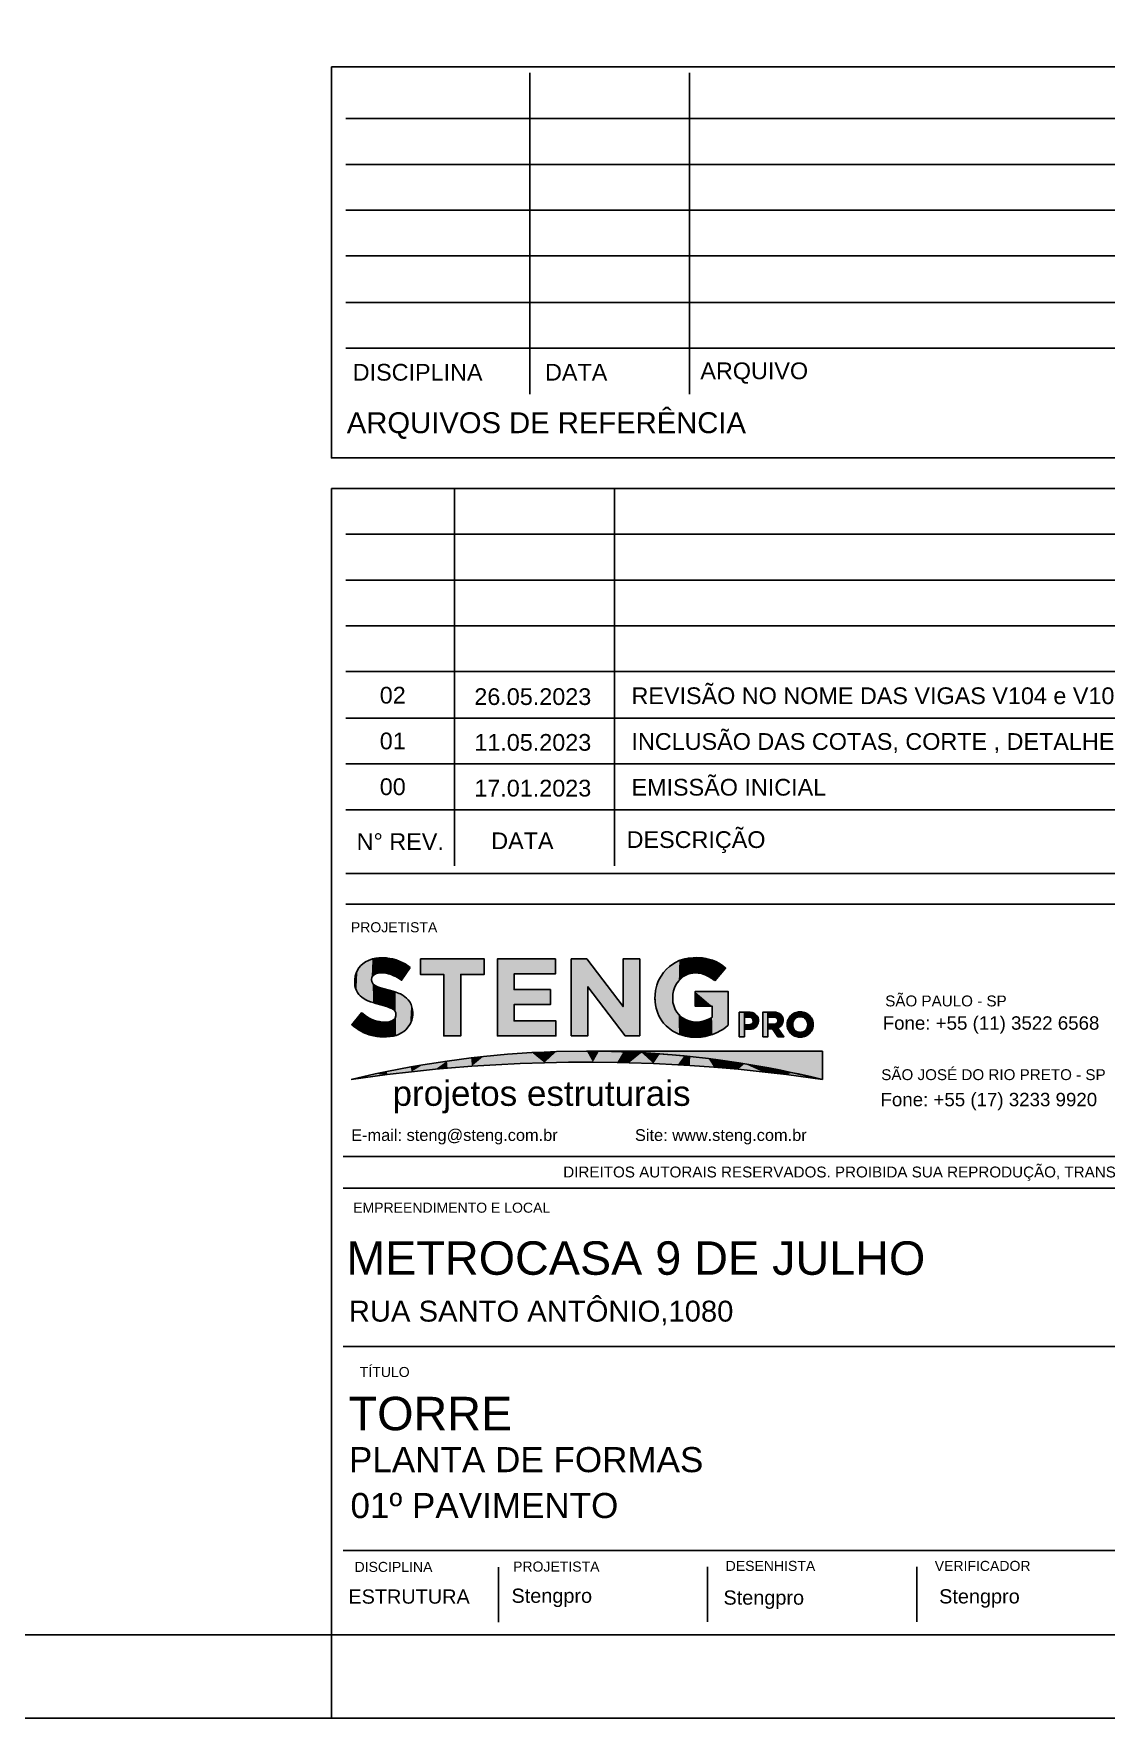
# Model space of a CAD drawing. Extents: x 0 to 119, y 0 to 84.
# Drawn here: x 96.84 to 109.67, y 0 to 20.15 of the extents above; entities that cross this region are included whole.
import ezdxf

# ---------------------------------------------------------------- set-up
doc = ezdxf.new("R2010")
doc.units = 0
for name, color, linetype in [('1', 1, 'CONTINUOUS'), ('14', 170, 'CONTINUOUS'), ('15', 8, 'CONTINUOUS'), ('16', 10, 'CONTINUOUS'), ('2', 2, 'CONTINUOUS'), ('4', 4, 'CONTINUOUS'), ('5', 5, 'CONTINUOUS'), ('7', 7, 'CONTINUOUS')]:
    doc.layers.add(name, color=color, linetype=linetype)
doc.styles.add('TQS_ARIAL', font='arial.ttf')

msp = doc.modelspace()

# ---------------------------------------------------------------- linework, layer by layer
at = {"layer": '1', "linetype": 'CONTINUOUS'}
for p, q in [((102.772087, 15.836252), (102.772087, 19.677244)), ((104.684651, 15.836252), (104.684651, 19.677244)), ((117.900085, 19.130012), (100.572087, 19.130012)), ((100.572087, 18.582781), (117.900085, 18.582781)), ((117.900085, 18.035549), (100.572087, 18.035549)), ((100.572087, 17.488317), (117.900085, 17.488317)), ((117.900085, 16.930715), (100.572087, 16.930715)), ((100.572087, 16.383484), (117.900085, 16.383484)), ((100.572087, 15.073322), (117.900085, 15.073322)), ((117.900085, 14.706701), (100.400085, 14.706701)), ((100.400085, 14.706701), (100.400085, 1.000046)), ((101.872087, 10.195542), (101.872087, 14.706701)), ((103.784651, 14.706701), (103.784651, 10.195542)), ((117.900085, 14.159469), (100.572087, 14.159469)), ((100.572087, 13.612238), (117.900085, 13.612238)), ((117.900085, 13.065006), (100.572087, 13.065006)), ((100.572087, 12.517774), (117.900085, 12.517774)), ((117.900085, 11.960172), (100.572087, 11.960172)), ((100.572087, 11.412941), (117.900085, 11.412941)), ((117.900085, 10.865709), (100.572087, 10.865709)), ((100.572087, 10.102779), (117.900085, 10.102779)), ((117.900085, 9.736158), (100.572087, 9.736158)), ((100.540085, 6.718353), (117.761461, 6.718353)), ((117.760085, 6.341512), (100.540085, 6.341512)), ((100.540085, 4.446485), (113.704576, 4.446485)), ((117.760085, 2.007061), (100.540085, 2.007061)), ((104.900085, 1.1529), (104.900085, 1.813145)), ((107.400085, 1.1529), (107.400085, 1.813145)), ((102.400085, 1.148632), (102.400085, 1.808877)), ((102.400085, 1.148632), (102.400085, 1.808877))]:
    msp.add_line(p, q, dxfattribs=at)
for points in [[(118.900085, 59.400046), (118.900085, 29.700046), (117.900085, 29.700046), (118.900085, 29.700046), (118.900085, 0.000046), (100.400085, 0.000046), (100.400085, 1.000046), (100.400085, 0.000046), (81.900085, 0.000046), (81.900085, 1.000046), (81.900085, 0.000046), (63.400085, 0.000046), (63.400085, 1.000046), (63.400085, 0.000046), (44.900085, 0.000046)], [(100.400085, 19.75054), (117.900085, 19.75054), (117.900085, 15.073322), (100.400085, 15.073322), (100.400085, 19.75054)]]:
    msp.add_lwpolyline(points, dxfattribs=at)
at = {"layer": '14', "linetype": 'CONTINUOUS'}
for points in [[(101.343693, 8.977614), (101.280907, 9.021697), (101.24723, 9.040116), (101.212277, 9.055978), (101.17624, 9.069197), (101.133095, 9.081181), (101.096513, 9.088227), (101.060149, 9.092723), (101.014383, 9.094982), (100.968585, 9.093494), (100.930124, 9.089322), (100.890973, 9.081425), (100.842324, 9.064015), (100.807944, 9.045783), (100.776117, 9.0235), (100.752011, 9.002229), (100.728668, 8.973478), (100.712003, 8.946452), (100.696792, 8.912686), (100.685854, 8.874411), (100.680738, 8.835202), (100.679685, 8.800254), (100.682395, 8.761092), (100.689056, 8.732194), (100.700651, 8.702191), (100.714015, 8.678068), (100.729133, 8.657272), (100.744979, 8.640519), (100.764337, 8.623762), (100.791487, 8.604253), (100.813079, 8.591496), (100.837967, 8.57939), (100.866785, 8.568423), (100.898974, 8.558882), (100.931355, 8.549462), (100.992702, 8.531617), (101.0649, 8.511162), (101.098399, 8.498326), (101.122105, 8.487459), (101.147296, 8.472934), (101.160002, 8.458825), (101.169781, 8.435891), (101.170755, 8.399486), (101.16131, 8.37289), (101.146884, 8.355692), (101.132525, 8.346001), (101.103015, 8.334562), (101.069805, 8.326937), (101.044288, 8.324466), (101.012747, 8.325325), (100.974509, 8.331127), (100.946945, 8.337065), (100.916111, 8.346145), (100.884829, 8.358202), (100.850839, 8.374864), (100.830057, 8.38712), (100.808078, 8.401997), (100.774947, 8.427077), (100.761731, 8.437081), (100.6439, 8.29497), (100.66513, 8.276797), (100.691739, 8.256392), (100.714795, 8.240605), (100.733026, 8.229252), (100.757291, 8.215552), (100.782038, 8.203126), (100.813893, 8.189247), (100.853127, 8.175355), (100.884958, 8.166367), (100.944016, 8.154525), (100.981543, 8.15012), (101.016473, 8.148156), (101.059868, 8.148546), (101.10139, 8.151868), (101.143516, 8.158218), (101.173588, 8.165639), (101.204584, 8.177968), (101.240674, 8.196919), (101.267524, 8.21478), (101.288722, 8.231598), (101.341439, 8.299908), (101.361392, 8.349102), (101.370004, 8.386818), (101.372968, 8.413633), (101.373403, 8.440506), (101.370558, 8.472833), (101.364076, 8.504631), (101.354039, 8.535492), (101.337847, 8.568696), (101.319481, 8.590994), (101.299916, 8.610868), (101.278703, 8.628972), (101.25802, 8.643831), (101.24654, 8.651087), (101.227032, 8.661919), (101.211934, 8.669141), (101.191258, 8.67753), (101.170049, 8.684465), (101.135705, 8.694295), (100.985855, 8.737372), (100.962078, 8.743704), (100.941919, 8.752195), (100.923033, 8.763233), (100.901702, 8.780324), (100.893996, 8.788093), (100.882945, 8.813049), (100.8804, 8.831669), (100.885847, 8.862308), (100.898413, 8.882308), (100.926482, 8.903956), (100.954619, 8.91244), (100.985192, 8.916894), (101.024411, 8.916805), (101.042636, 8.914556), (101.083738, 8.9049), (101.10401, 8.898571), (101.123978, 8.891339), (101.148449, 8.881053), (101.172305, 8.869411), (101.188981, 8.860247), (101.204528, 8.850907), (101.221048, 8.840043), (101.239445, 8.826742), (101.343693, 8.977614)], [(101.465505, 9.082306), (102.227688, 9.082306), (102.227688, 8.896439), (101.947132, 8.896439), (101.947132, 8.160835), (101.744748, 8.160835), (101.744748, 8.896439), (101.465505, 8.896439), (101.465505, 9.082306)], [(103.079493, 9.082306), (102.385048, 9.082306), (102.385048, 8.160835), (103.085632, 8.160835), (103.085632, 8.340439), (102.584346, 8.340439), (102.584346, 8.535406), (103.01998, 8.535406), (103.01998, 8.713825), (102.584346, 8.713825), (102.584346, 8.902963), (103.079493, 8.902963), (103.079493, 9.082306)], [(103.269055, 8.162315), (103.269055, 9.082306), (103.454149, 9.082306), (103.88848, 8.512017), (103.88848, 9.082306), (104.087388, 9.082306), (104.087388, 8.162315), (103.912698, 8.162315), (103.467946, 8.748691), (103.467946, 8.162315), (103.269055, 8.162315)], [(104.986584, 8.818972), (105.114794, 8.97172), (105.082571, 8.99792), (105.041193, 9.025685), (104.997251, 9.049182), (104.95899, 9.065331), (104.879107, 9.08782), (104.83804, 9.094003), (104.771263, 9.096828), (104.72522, 9.095546), (104.67098, 9.09097), (104.625233, 9.082235), (104.560668, 9.060729), (104.514641, 9.038625), (104.47127, 9.01168), (104.444083, 8.991182), (104.406246, 8.956898), (104.372331, 8.91873), (104.342735, 8.877123), (104.317804, 8.832565), (104.303921, 8.801475), (104.292313, 8.769466), (104.276157, 8.703358), (104.270373, 8.652628), (104.269539, 8.609979), (104.271654, 8.566996), (104.276105, 8.532853), (104.285079, 8.490765), (104.303874, 8.433544), (104.317779, 8.402044), (104.333899, 8.371619), (104.352151, 8.342423), (104.372444, 8.314607), (104.402623, 8.281708), (104.472554, 8.224998), (104.492887, 8.21217), (104.513836, 8.200372), (104.557367, 8.179984), (104.606295, 8.164015), (104.63507, 8.157037), (104.693495, 8.147505), (104.742718, 8.144124), (104.792049, 8.144917), (104.821554, 8.147396), (104.870327, 8.154844), (104.899226, 8.161285), (104.927762, 8.169184), (104.957815, 8.179097), (104.985623, 8.189708), (105.012853, 8.201722), (105.049873, 8.220841), (105.080451, 8.239294), (105.114618, 8.263137), (105.146999, 8.289357), (105.146999, 8.690498), (104.749214, 8.690498), (104.749214, 8.516756), (104.953191, 8.516756), (104.953191, 8.383746), (104.928149, 8.368145), (104.883591, 8.347419), (104.846001, 8.335858), (104.807284, 8.328949), (104.75818, 8.327004), (104.728776, 8.329426), (104.690146, 8.336805), (104.661919, 8.345392), (104.634593, 8.356517), (104.599953, 8.375137), (104.577251, 8.392679), (104.550949, 8.41983), (104.531868, 8.444903), (104.512709, 8.47749), (104.497929, 8.512282), (104.485455, 8.561088), (104.482009, 8.592407), (104.482614, 8.658007), (104.490174, 8.698355), (104.50311, 8.737314), (104.52539, 8.78123), (104.55448, 8.820963), (104.589613, 8.855469), (104.609162, 8.870471), (104.639084, 8.887123), (104.66436, 8.897703), (104.690559, 8.905731), (104.724212, 8.91206), (104.751537, 8.914098), (104.785756, 8.912832), (104.826222, 8.905752), (104.845949, 8.899981), (104.868576, 8.891368), (104.901732, 8.875939), (104.924137, 8.863548), (104.942749, 8.851919), (104.957807, 8.841538), (104.982394, 8.822515)]]:
    msp.add_lwpolyline(points, dxfattribs=at)
for points in [[(100.890973, 9.081425), (100.842324, 9.064015), (100.866785, 8.568423)], [(100.890973, 9.081425), (100.866785, 8.568423), (100.8804, 8.831669)], [(100.890973, 9.081425), (100.8804, 8.831669), (100.885847, 8.862308)], [(100.890973, 9.081425), (100.885847, 8.862308), (100.898413, 8.882308)], [(100.890973, 9.081425), (100.898413, 8.882308), (100.930124, 9.089322)], [(100.926482, 8.903956), (100.930124, 9.089322), (100.898413, 8.882308)], [(100.954619, 8.91244), (100.930124, 9.089322), (100.926482, 8.903956)], [(100.954619, 8.91244), (100.968585, 9.093494), (100.930124, 9.089322)], [(100.985192, 8.916894), (100.968585, 9.093494), (100.954619, 8.91244)], [(100.985192, 8.916894), (101.014383, 9.094982), (100.968585, 9.093494)], [(101.024411, 8.916805), (101.014383, 9.094982), (100.985192, 8.916894)], [(101.024411, 8.916805), (101.060149, 9.092723), (101.014383, 9.094982)], [(101.042636, 8.914556), (101.060149, 9.092723), (101.024411, 8.916805)], [(101.083738, 8.9049), (101.060149, 9.092723), (101.042636, 8.914556)], [(101.083738, 8.9049), (101.096513, 9.088227), (101.060149, 9.092723)], [(101.10401, 8.898571), (101.096513, 9.088227), (101.083738, 8.9049)], [(101.096513, 9.088227), (101.10401, 8.898571), (101.133095, 9.081181)], [(101.10401, 8.898571), (101.123978, 8.891339), (101.133095, 9.081181)], [(101.123978, 8.891339), (101.148449, 8.881053), (101.133095, 9.081181)], [(101.148449, 8.881053), (101.17624, 9.069197), (101.133095, 9.081181)], [(101.148449, 8.881053), (101.172305, 8.869411), (101.17624, 9.069197)], [(101.172305, 8.869411), (101.188981, 8.860247), (101.17624, 9.069197)], [(101.17624, 9.069197), (101.188981, 8.860247), (101.212277, 9.055978)], [(101.744748, 8.896439), (101.465505, 8.896439), (102.227688, 9.082306)], [(102.227688, 9.082306), (101.465505, 8.896439), (101.465505, 9.082306)], [(101.947132, 8.896439), (101.744748, 8.896439), (102.227688, 9.082306)], [(102.227688, 9.082306), (102.227688, 8.896439), (101.947132, 8.896439)], [(102.584346, 8.902963), (103.079493, 9.082306), (102.385048, 9.082306)], [(102.584346, 8.902963), (102.385048, 9.082306), (102.584346, 8.340439)], [(102.584346, 8.340439), (102.385048, 9.082306), (102.385048, 8.160835)], [(102.584346, 8.902963), (103.079493, 8.902963), (103.079493, 9.082306)], [(103.269055, 9.082306), (103.454149, 9.082306), (103.269055, 8.162315)], [(103.454149, 9.082306), (103.467946, 8.162315), (103.269055, 8.162315)], [(103.467946, 8.162315), (103.454149, 9.082306), (103.467946, 8.748691)], [(103.454149, 9.082306), (103.88848, 8.512017), (103.467946, 8.748691)], [(103.88848, 8.512017), (104.087388, 9.082306), (103.912698, 8.162315)], [(103.88848, 8.512017), (103.88848, 9.082306), (104.087388, 9.082306)], [(103.912698, 8.162315), (104.087388, 9.082306), (104.087388, 8.162315)], [(104.589613, 8.855469), (104.625233, 9.082235), (104.560668, 9.060729)], [(104.609162, 8.870471), (104.625233, 9.082235), (104.589613, 8.855469)], [(104.609162, 8.870471), (104.639084, 8.887123), (104.625233, 9.082235)], [(104.625233, 9.082235), (104.639084, 8.887123), (104.67098, 9.09097)], [(104.639084, 8.887123), (104.66436, 8.897703), (104.67098, 9.09097)], [(104.66436, 8.897703), (104.690559, 8.905731), (104.67098, 9.09097)], [(104.690559, 8.905731), (104.72522, 9.095546), (104.67098, 9.09097)], [(104.724212, 8.91206), (104.72522, 9.095546), (104.690559, 8.905731)], [(104.751537, 8.914098), (104.72522, 9.095546), (104.724212, 8.91206)], [(104.751537, 8.914098), (104.771263, 9.096828), (104.72522, 9.095546)], [(104.785756, 8.912832), (104.771263, 9.096828), (104.751537, 8.914098)], [(104.771263, 9.096828), (104.785756, 8.912832), (104.83804, 9.094003)], [(104.785756, 8.912832), (104.826222, 8.905752), (104.83804, 9.094003)], [(104.826222, 8.905752), (104.845949, 8.899981), (104.83804, 9.094003)], [(104.845949, 8.899981), (104.879107, 9.08782), (104.83804, 9.094003)], [(104.845949, 8.899981), (104.868576, 8.891368), (104.879107, 9.08782)], [(104.868576, 8.891368), (104.901732, 8.875939), (104.879107, 9.08782)], [(104.879107, 9.08782), (104.901732, 8.875939), (104.95899, 9.065331)], [(100.682395, 8.761092), (100.685854, 8.874411), (100.680738, 8.835202)], [(100.689056, 8.732194), (100.685854, 8.874411), (100.682395, 8.761092)], [(100.689056, 8.732194), (100.696792, 8.912686), (100.685854, 8.874411)], [(100.700651, 8.702191), (100.696792, 8.912686), (100.689056, 8.732194)], [(100.700651, 8.702191), (100.712003, 8.946452), (100.696792, 8.912686)], [(100.714015, 8.678068), (100.712003, 8.946452), (100.700651, 8.702191)], [(100.714015, 8.678068), (100.728668, 8.973478), (100.712003, 8.946452)], [(100.729133, 8.657272), (100.728668, 8.973478), (100.714015, 8.678068)], [(100.729133, 8.657272), (100.752011, 9.002229), (100.728668, 8.973478)], [(100.729133, 8.657272), (100.744979, 8.640519), (100.752011, 9.002229)], [(100.744979, 8.640519), (100.764337, 8.623762), (100.752011, 9.002229)], [(100.752011, 9.002229), (100.764337, 8.623762), (100.776117, 9.0235)], [(100.764337, 8.623762), (100.791487, 8.604253), (100.776117, 9.0235)], [(100.776117, 9.0235), (100.791487, 8.604253), (100.807944, 9.045783)], [(100.791487, 8.604253), (100.813079, 8.591496), (100.807944, 9.045783)], [(100.807944, 9.045783), (100.813079, 8.591496), (100.842324, 9.064015)], [(100.813079, 8.591496), (100.837967, 8.57939), (100.842324, 9.064015)], [(100.842324, 9.064015), (100.837967, 8.57939), (100.866785, 8.568423)], [(101.188981, 8.860247), (101.204528, 8.850907), (101.212277, 9.055978)], [(101.212277, 9.055978), (101.204528, 8.850907), (101.221048, 8.840043)], [(101.24723, 9.040116), (101.212277, 9.055978), (101.221048, 8.840043)], [(101.24723, 9.040116), (101.221048, 8.840043), (101.239445, 8.826742)], [(101.24723, 9.040116), (101.239445, 8.826742), (101.343693, 8.977614)], [(101.24723, 9.040116), (101.343693, 8.977614), (101.280907, 9.021697)], [(101.947132, 8.160835), (101.744748, 8.160835), (101.947132, 8.896439)], [(101.744748, 8.160835), (101.744748, 8.896439), (101.947132, 8.896439)], [(102.584346, 8.902963), (102.584346, 8.340439), (102.584346, 8.535406)], [(102.584346, 8.902963), (102.584346, 8.535406), (102.584346, 8.713825)], [(104.317804, 8.832565), (104.333899, 8.371619), (104.342735, 8.877123)], [(104.333899, 8.371619), (104.352151, 8.342423), (104.342735, 8.877123)], [(104.342735, 8.877123), (104.352151, 8.342423), (104.372331, 8.91873)], [(104.352151, 8.342423), (104.372444, 8.314607), (104.372331, 8.91873)], [(104.372331, 8.91873), (104.372444, 8.314607), (104.406246, 8.956898)], [(104.372444, 8.314607), (104.402623, 8.281708), (104.406246, 8.956898)], [(104.472554, 8.224998), (104.406246, 8.956898), (104.402623, 8.281708)], [(104.472554, 8.224998), (104.444083, 8.991182), (104.406246, 8.956898)], [(104.472554, 8.224998), (104.47127, 9.01168), (104.444083, 8.991182)], [(104.514641, 9.038625), (104.47127, 9.01168), (104.482614, 8.658007)], [(104.472554, 8.224998), (104.482614, 8.658007), (104.47127, 9.01168)], [(104.514641, 9.038625), (104.482614, 8.658007), (104.490174, 8.698355)], [(104.514641, 9.038625), (104.490174, 8.698355), (104.50311, 8.737314)], [(104.514641, 9.038625), (104.50311, 8.737314), (104.52539, 8.78123)], [(104.514641, 9.038625), (104.52539, 8.78123), (104.560668, 9.060729)], [(104.55448, 8.820963), (104.560668, 9.060729), (104.52539, 8.78123)], [(104.589613, 8.855469), (104.560668, 9.060729), (104.55448, 8.820963)], [(104.901732, 8.875939), (104.924137, 8.863548), (104.95899, 9.065331)], [(104.95899, 9.065331), (104.924137, 8.863548), (104.942749, 8.851919)], [(104.942749, 8.851919), (104.957807, 8.841538), (104.95899, 9.065331)], [(104.957807, 8.841538), (104.986584, 8.818972), (104.95899, 9.065331)], [(104.95899, 9.065331), (104.986584, 8.818972), (104.997251, 9.049182)], [(104.986584, 8.818972), (105.114794, 8.97172), (104.997251, 9.049182)], [(104.997251, 9.049182), (105.114794, 8.97172), (105.041193, 9.025685)], [(105.114794, 8.97172), (105.082571, 8.99792), (105.041193, 9.025685)], [(100.680738, 8.835202), (100.679685, 8.800254), (100.682395, 8.761092)], [(100.8804, 8.831669), (100.866785, 8.568423), (100.898974, 8.558882)], [(100.882945, 8.813049), (100.8804, 8.831669), (100.898974, 8.558882)], [(100.893996, 8.788093), (100.882945, 8.813049), (100.898974, 8.558882)], [(100.901702, 8.780324), (100.893996, 8.788093), (100.898974, 8.558882)], [(100.931355, 8.549462), (100.901702, 8.780324), (100.898974, 8.558882)], [(100.931355, 8.549462), (100.923033, 8.763233), (100.901702, 8.780324)], [(100.941919, 8.752195), (100.923033, 8.763233), (100.931355, 8.549462)], [(100.992702, 8.531617), (100.941919, 8.752195), (100.931355, 8.549462)], [(100.962078, 8.743704), (100.941919, 8.752195), (100.992702, 8.531617)], [(100.985855, 8.737372), (100.962078, 8.743704), (100.992702, 8.531617)], [(101.135705, 8.694295), (100.985855, 8.737372), (100.992702, 8.531617)], [(101.135705, 8.694295), (100.992702, 8.531617), (101.0649, 8.511162)], [(101.135705, 8.694295), (101.0649, 8.511162), (101.098399, 8.498326)], [(101.135705, 8.694295), (101.098399, 8.498326), (101.122105, 8.487459)], [(101.135705, 8.694295), (101.122105, 8.487459), (101.147296, 8.472934)], [(101.170049, 8.684465), (101.135705, 8.694295), (101.147296, 8.472934)], [(101.170049, 8.684465), (101.147296, 8.472934), (101.160002, 8.458825)], [(101.170049, 8.684465), (101.160002, 8.458825), (101.169781, 8.435891)], [(101.170049, 8.684465), (101.169781, 8.435891), (101.170755, 8.399486)], [(101.191258, 8.67753), (101.170049, 8.684465), (101.170755, 8.399486)], [(101.191258, 8.67753), (101.170755, 8.399486), (101.173588, 8.165639)], [(101.191258, 8.67753), (101.173588, 8.165639), (101.204584, 8.177968)], [(101.191258, 8.67753), (101.204584, 8.177968), (101.211934, 8.669141)], [(101.240674, 8.196919), (101.211934, 8.669141), (101.204584, 8.177968)], [(101.240674, 8.196919), (101.227032, 8.661919), (101.211934, 8.669141)], [(102.584346, 8.713825), (102.584346, 8.535406), (103.01998, 8.535406)], [(102.584346, 8.713825), (103.01998, 8.535406), (103.01998, 8.713825)], [(103.467946, 8.748691), (103.88848, 8.512017), (103.912698, 8.162315)], [(104.270373, 8.652628), (104.271654, 8.566996), (104.276157, 8.703358)], [(104.271654, 8.566996), (104.276105, 8.532853), (104.276157, 8.703358)], [(104.276105, 8.532853), (104.285079, 8.490765), (104.276157, 8.703358)], [(104.276157, 8.703358), (104.285079, 8.490765), (104.292313, 8.769466)], [(104.285079, 8.490765), (104.303874, 8.433544), (104.292313, 8.769466)], [(104.292313, 8.769466), (104.303874, 8.433544), (104.303921, 8.801475)], [(104.303874, 8.433544), (104.317779, 8.402044), (104.303921, 8.801475)], [(104.303921, 8.801475), (104.317779, 8.402044), (104.317804, 8.832565)], [(104.317779, 8.402044), (104.333899, 8.371619), (104.317804, 8.832565)], [(105.146999, 8.690498), (104.749214, 8.690498), (104.953191, 8.516756)], [(104.749214, 8.690498), (104.749214, 8.516756), (104.953191, 8.516756)], [(105.146999, 8.690498), (104.953191, 8.516756), (104.953191, 8.383746)], [(105.146999, 8.690498), (104.953191, 8.383746), (104.957815, 8.179097)], [(105.146999, 8.690498), (104.957815, 8.179097), (104.985623, 8.189708)], [(105.146999, 8.690498), (104.985623, 8.189708), (105.012853, 8.201722)], [(105.146999, 8.690498), (105.012853, 8.201722), (105.049873, 8.220841)], [(105.146999, 8.690498), (105.049873, 8.220841), (105.080451, 8.239294)], [(105.146999, 8.690498), (105.080451, 8.239294), (105.114618, 8.263137)], [(105.146999, 8.690498), (105.114618, 8.263137), (105.146999, 8.289357)], [(101.240674, 8.196919), (101.24654, 8.651087), (101.227032, 8.661919)], [(101.240674, 8.196919), (101.267524, 8.21478), (101.24654, 8.651087)], [(101.25802, 8.643831), (101.24654, 8.651087), (101.267524, 8.21478)], [(101.25802, 8.643831), (101.267524, 8.21478), (101.278703, 8.628972)], [(101.278703, 8.628972), (101.267524, 8.21478), (101.288722, 8.231598)], [(101.278703, 8.628972), (101.288722, 8.231598), (101.299916, 8.610868)], [(101.299916, 8.610868), (101.288722, 8.231598), (101.341439, 8.299908)], [(101.299916, 8.610868), (101.341439, 8.299908), (101.319481, 8.590994)], [(101.319481, 8.590994), (101.341439, 8.299908), (101.337847, 8.568696)], [(101.337847, 8.568696), (101.341439, 8.299908), (101.354039, 8.535492)], [(101.341439, 8.299908), (101.361392, 8.349102), (101.354039, 8.535492)], [(101.354039, 8.535492), (101.361392, 8.349102), (101.364076, 8.504631)], [(101.361392, 8.349102), (101.370004, 8.386818), (101.364076, 8.504631)], [(101.364076, 8.504631), (101.370004, 8.386818), (101.370558, 8.472833)], [(101.370004, 8.386818), (101.372968, 8.413633), (101.370558, 8.472833)], [(101.370558, 8.472833), (101.372968, 8.413633), (101.373403, 8.440506)], [(104.270373, 8.652628), (104.269539, 8.609979), (104.271654, 8.566996)], [(104.472554, 8.224998), (104.482009, 8.592407), (104.482614, 8.658007)], [(104.472554, 8.224998), (104.492887, 8.21217), (104.482009, 8.592407)], [(104.492887, 8.21217), (104.485455, 8.561088), (104.482009, 8.592407)], [(104.497929, 8.512282), (104.485455, 8.561088), (104.492887, 8.21217)], [(104.513836, 8.200372), (104.497929, 8.512282), (104.492887, 8.21217)], [(104.512709, 8.47749), (104.497929, 8.512282), (104.513836, 8.200372)], [(104.531868, 8.444903), (104.512709, 8.47749), (104.513836, 8.200372)], [(100.6439, 8.29497), (100.66513, 8.276797), (100.761731, 8.437081)], [(100.66513, 8.276797), (100.691739, 8.256392), (100.761731, 8.437081)], [(100.691739, 8.256392), (100.714795, 8.240605), (100.761731, 8.437081)], [(100.714795, 8.240605), (100.733026, 8.229252), (100.761731, 8.437081)], [(100.733026, 8.229252), (100.757291, 8.215552), (100.761731, 8.437081)], [(100.757291, 8.215552), (100.782038, 8.203126), (100.761731, 8.437081)], [(100.782038, 8.203126), (100.774947, 8.427077), (100.761731, 8.437081)], [(100.808078, 8.401997), (100.774947, 8.427077), (100.782038, 8.203126)], [(100.813893, 8.189247), (100.808078, 8.401997), (100.782038, 8.203126)], [(100.830057, 8.38712), (100.808078, 8.401997), (100.813893, 8.189247)], [(100.853127, 8.175355), (100.830057, 8.38712), (100.813893, 8.189247)], [(100.850839, 8.374864), (100.830057, 8.38712), (100.853127, 8.175355)], [(100.850839, 8.374864), (100.853127, 8.175355), (100.884829, 8.358202)], [(100.884829, 8.358202), (100.853127, 8.175355), (100.884958, 8.166367)], [(100.884829, 8.358202), (100.884958, 8.166367), (100.916111, 8.346145)], [(100.916111, 8.346145), (100.884958, 8.166367), (100.944016, 8.154525)], [(100.916111, 8.346145), (100.944016, 8.154525), (100.946945, 8.337065)], [(100.946945, 8.337065), (100.944016, 8.154525), (100.981543, 8.15012)], [(100.981543, 8.15012), (100.974509, 8.331127), (100.946945, 8.337065)], [(101.012747, 8.325325), (100.974509, 8.331127), (100.981543, 8.15012)], [(101.016473, 8.148156), (101.012747, 8.325325), (100.981543, 8.15012)], [(101.044288, 8.324466), (101.012747, 8.325325), (101.016473, 8.148156)], [(101.059868, 8.148546), (101.044288, 8.324466), (101.016473, 8.148156)], [(101.069805, 8.326937), (101.044288, 8.324466), (101.059868, 8.148546)], [(101.10139, 8.151868), (101.069805, 8.326937), (101.059868, 8.148546)], [(101.103015, 8.334562), (101.069805, 8.326937), (101.10139, 8.151868)], [(101.143516, 8.158218), (101.103015, 8.334562), (101.10139, 8.151868)], [(101.132525, 8.346001), (101.103015, 8.334562), (101.143516, 8.158218)], [(101.132525, 8.346001), (101.143516, 8.158218), (101.146884, 8.355692)], [(101.146884, 8.355692), (101.143516, 8.158218), (101.173588, 8.165639)], [(101.146884, 8.355692), (101.173588, 8.165639), (101.16131, 8.37289)], [(101.16131, 8.37289), (101.173588, 8.165639), (101.170755, 8.399486)], [(102.584346, 8.340439), (102.385048, 8.160835), (103.085632, 8.160835)], [(102.584346, 8.340439), (103.085632, 8.160835), (103.085632, 8.340439)], [(104.557367, 8.179984), (104.531868, 8.444903), (104.513836, 8.200372)], [(104.557367, 8.179984), (104.550949, 8.41983), (104.531868, 8.444903)], [(104.557367, 8.179984), (104.577251, 8.392679), (104.550949, 8.41983)], [(104.557367, 8.179984), (104.606295, 8.164015), (104.577251, 8.392679)], [(104.599953, 8.375137), (104.577251, 8.392679), (104.606295, 8.164015)], [(104.599953, 8.375137), (104.606295, 8.164015), (104.634593, 8.356517)], [(104.634593, 8.356517), (104.606295, 8.164015), (104.63507, 8.157037)], [(104.634593, 8.356517), (104.63507, 8.157037), (104.661919, 8.345392)], [(104.661919, 8.345392), (104.63507, 8.157037), (104.693495, 8.147505)], [(104.693495, 8.147505), (104.690146, 8.336805), (104.661919, 8.345392)], [(104.728776, 8.329426), (104.690146, 8.336805), (104.693495, 8.147505)], [(104.742718, 8.144124), (104.728776, 8.329426), (104.693495, 8.147505)], [(104.75818, 8.327004), (104.728776, 8.329426), (104.742718, 8.144124)], [(104.792049, 8.144917), (104.75818, 8.327004), (104.742718, 8.144124)], [(104.807284, 8.328949), (104.75818, 8.327004), (104.792049, 8.144917)], [(104.821554, 8.147396), (104.807284, 8.328949), (104.792049, 8.144917)], [(104.846001, 8.335858), (104.807284, 8.328949), (104.821554, 8.147396)], [(104.870327, 8.154844), (104.846001, 8.335858), (104.821554, 8.147396)], [(104.883591, 8.347419), (104.846001, 8.335858), (104.870327, 8.154844)], [(104.899226, 8.161285), (104.883591, 8.347419), (104.870327, 8.154844)], [(104.928149, 8.368145), (104.883591, 8.347419), (104.899226, 8.161285)], [(104.928149, 8.368145), (104.899226, 8.161285), (104.927762, 8.169184)], [(104.928149, 8.368145), (104.927762, 8.169184), (104.957815, 8.179097)], [(104.928149, 8.368145), (104.957815, 8.179097), (104.953191, 8.383746)]]:
    msp.add_solid(points, dxfattribs=at)
at = {"layer": '15', "linetype": 'CONTINUOUS'}
for points in [[(105.277355, 8.150243), (105.339732, 8.150243), (105.339732, 8.443748), (105.277355, 8.443748), (105.277355, 8.150243)], [(105.339732, 8.239343), (105.408438, 8.23945), (105.422817, 8.240609), (105.446077, 8.247049), (105.464932, 8.257347), (105.479409, 8.269989), (105.494054, 8.287291), (105.505221, 8.31177), (105.508826, 8.338987), (105.508826, 8.354459), (105.502369, 8.379465), (105.489495, 8.401951), (105.47813, 8.414469), (105.465206, 8.425997), (105.445982, 8.434897), (105.434021, 8.440434), (105.408443, 8.443748), (105.339732, 8.443748), (105.339732, 8.386838), (105.39387, 8.386838), (105.412751, 8.383839), (105.427937, 8.376459), (105.437624, 8.366333), (105.445248, 8.334806), (105.439559, 8.317428), (105.430427, 8.305955), (105.40883, 8.295349), (105.371881, 8.293917), (105.339732, 8.293792), (105.339732, 8.239343)], [(105.559238, 8.150243), (105.621615, 8.150243), (105.621615, 8.443748), (105.559238, 8.443748), (105.559238, 8.150243)], [(105.740354, 8.341537), (105.802861, 8.351185), (105.802147, 8.365712), (105.7972, 8.379388), (105.792253, 8.393065), (105.783509, 8.404687), (105.774765, 8.416309), (105.762995, 8.424852), (105.751225, 8.433395), (105.733854, 8.438629), (105.716484, 8.443863), (105.621615, 8.443863), (105.621615, 8.386838), (105.698766, 8.386828), (105.709368, 8.385033), (105.717204, 8.380773), (105.725041, 8.376514), (105.732313, 8.368594), (105.738587, 8.355735), (105.740354, 8.341537)], [(105.738302, 8.14994), (105.811617, 8.14994), (105.740013, 8.2545), (105.749702, 8.259517), (105.76508, 8.269043), (105.78129, 8.28362), (105.786803, 8.291962), (105.79641, 8.311329), (105.800503, 8.322355), (105.803576, 8.336659), (105.802861, 8.351185), (105.740354, 8.341537), (105.735982, 8.324242), (105.733046, 8.319739), (105.73011, 8.315235), (105.71605, 8.304256), (105.702346, 8.299829), (105.621615, 8.299829), (105.621615, 8.24538), (105.67406, 8.24538), (105.738302, 8.14994)], [(106.006948, 8.390531), (105.995277, 8.389638), (105.980429, 8.38636), (105.963919, 8.379096), (105.956266, 8.374215), (105.936606, 8.355178), (105.93137, 8.347577), (105.923197, 8.330938), (105.918344, 8.312939), (105.917229, 8.303651), (105.91706, 8.29658), (105.851093, 8.29658), (105.850702, 8.304231), (105.85225, 8.319351), (105.856527, 8.335766), (105.859914, 8.348764), (105.865966, 8.361047), (105.873389, 8.376111), (105.883307, 8.388908), (105.892141, 8.400305), (105.903271, 8.410915), (105.915427, 8.420389), (105.928487, 8.428633), (105.942322, 8.435565), (105.956795, 8.441116), (105.987073, 8.44787), (106.002708, 8.449003), (106.006948, 8.448899), (106.006948, 8.390531)], [(106.006948, 8.20263), (105.995277, 8.203523), (105.980429, 8.206801), (105.963919, 8.214064), (105.956266, 8.218945), (105.936606, 8.237983), (105.93137, 8.245583), (105.923197, 8.262223), (105.918344, 8.280222), (105.917229, 8.28951), (105.91706, 8.29658), (105.851093, 8.29658), (105.850702, 8.28893), (105.85225, 8.27381), (105.856527, 8.257395), (105.859914, 8.244397), (105.865966, 8.232114), (105.873389, 8.21705), (105.883307, 8.204253), (105.892141, 8.192855), (105.903271, 8.182246), (105.915427, 8.172772), (105.928487, 8.164528), (105.942322, 8.157596), (105.956795, 8.152044), (105.987073, 8.14529), (106.002708, 8.144158), (106.006948, 8.144261), (106.006948, 8.20263)], [(106.006948, 8.390531), (106.01862, 8.389638), (106.033468, 8.38636), (106.049978, 8.379096), (106.057631, 8.374215), (106.077291, 8.355178), (106.082527, 8.347577), (106.0907, 8.330938), (106.095553, 8.312939), (106.096668, 8.303651), (106.096837, 8.29658), (106.162804, 8.29658), (106.163195, 8.304231), (106.161647, 8.319351), (106.15737, 8.335766), (106.153983, 8.348764), (106.147931, 8.361047), (106.140508, 8.376111), (106.13059, 8.388908), (106.121756, 8.400305), (106.110626, 8.410915), (106.09847, 8.420389), (106.08541, 8.428633), (106.071575, 8.435565), (106.057102, 8.441116), (106.026824, 8.44787), (106.011189, 8.449003), (106.006948, 8.448899), (106.006948, 8.390531)], [(106.006948, 8.20263), (106.01862, 8.203523), (106.033468, 8.206801), (106.049978, 8.214064), (106.057631, 8.218945), (106.077291, 8.237983), (106.082527, 8.245583), (106.0907, 8.262223), (106.095553, 8.280222), (106.096668, 8.28951), (106.096837, 8.29658), (106.162804, 8.29658), (106.163195, 8.28893), (106.161647, 8.27381), (106.15737, 8.257395), (106.153983, 8.244397), (106.147931, 8.232114), (106.140508, 8.21705), (106.13059, 8.204253), (106.121756, 8.192855), (106.110626, 8.182246), (106.09847, 8.172772), (106.08541, 8.164528), (106.071575, 8.157596), (106.057102, 8.152044), (106.026824, 8.14529), (106.011189, 8.144158), (106.006948, 8.144261), (106.006948, 8.20263)], [(106.272127, 7.978699), (103.455115, 7.978699), (103.770451, 7.97364), (103.965442, 7.967729), (104.111118, 7.960566), (104.256694, 7.951615), (104.474826, 7.934838), (104.692611, 7.914045), (104.909976, 7.889243), (105.054617, 7.870486), (105.271118, 7.839023), (105.415115, 7.815834), (105.630548, 7.777739), (105.773765, 7.750141), (105.916632, 7.720785), (105.987927, 7.70545), (106.130229, 7.673467), (106.272127, 7.639739), (106.272127, 7.978699)]]:
    msp.add_lwpolyline(points, dxfattribs=at)
for points in [[(105.277355, 8.150243), (105.339732, 8.150243), (105.339732, 8.443748)], [(105.277355, 8.150243), (105.339732, 8.443748), (105.277355, 8.443748)], [(105.277355, 8.150243), (105.277355, 8.443748), (105.277355, 8.150243)], [(105.339732, 8.443748), (105.39387, 8.386838), (105.408443, 8.443748)], [(105.39387, 8.386838), (105.339732, 8.443748), (105.339732, 8.386838)], [(105.339732, 8.293792), (105.339732, 8.239343), (105.371881, 8.293917)], [(105.339732, 8.239343), (105.408438, 8.23945), (105.371881, 8.293917)], [(105.371881, 8.293917), (105.408438, 8.23945), (105.40883, 8.295349)], [(105.39387, 8.386838), (105.412751, 8.383839), (105.408443, 8.443748)], [(105.408438, 8.23945), (105.422817, 8.240609), (105.40883, 8.295349)], [(105.412751, 8.383839), (105.434021, 8.440434), (105.408443, 8.443748)], [(105.40883, 8.295349), (105.422817, 8.240609), (105.430427, 8.305955)], [(105.412751, 8.383839), (105.427937, 8.376459), (105.434021, 8.440434)], [(105.422817, 8.240609), (105.446077, 8.247049), (105.430427, 8.305955)], [(105.427937, 8.376459), (105.437624, 8.366333), (105.434021, 8.440434)], [(105.446077, 8.247049), (105.439559, 8.317428), (105.430427, 8.305955)], [(105.434021, 8.440434), (105.437624, 8.366333), (105.445982, 8.434897)], [(105.437624, 8.366333), (105.445248, 8.334806), (105.445982, 8.434897)], [(105.445248, 8.334806), (105.439559, 8.317428), (105.446077, 8.247049)], [(105.445982, 8.434897), (105.445248, 8.334806), (105.446077, 8.247049)], [(105.465206, 8.425997), (105.445982, 8.434897), (105.446077, 8.247049)], [(105.465206, 8.425997), (105.446077, 8.247049), (105.464932, 8.257347)], [(105.465206, 8.425997), (105.464932, 8.257347), (105.479409, 8.269989)], [(105.47813, 8.414469), (105.465206, 8.425997), (105.479409, 8.269989)], [(105.47813, 8.414469), (105.479409, 8.269989), (105.489495, 8.401951)], [(105.489495, 8.401951), (105.479409, 8.269989), (105.494054, 8.287291)], [(105.489495, 8.401951), (105.494054, 8.287291), (105.502369, 8.379465)], [(105.502369, 8.379465), (105.494054, 8.287291), (105.505221, 8.31177)], [(105.502369, 8.379465), (105.505221, 8.31177), (105.508826, 8.354459)], [(105.508826, 8.354459), (105.505221, 8.31177), (105.508826, 8.338987)], [(105.559238, 8.150243), (105.621615, 8.150243), (105.621615, 8.443748)], [(105.559238, 8.150243), (105.621615, 8.443748), (105.559238, 8.443748)], [(105.559238, 8.150243), (105.559238, 8.443748), (105.559238, 8.150243)], [(105.621615, 8.443863), (105.621615, 8.386838), (105.698766, 8.386828)], [(105.621615, 8.443863), (105.698766, 8.386828), (105.716484, 8.443863)], [(105.702346, 8.299829), (105.621615, 8.299829), (105.621615, 8.24538)], [(105.702346, 8.299829), (105.621615, 8.24538), (105.67406, 8.24538)], [(105.738302, 8.14994), (105.702346, 8.299829), (105.67406, 8.24538)], [(105.698766, 8.386828), (105.709368, 8.385033), (105.716484, 8.443863)], [(105.738302, 8.14994), (105.71605, 8.304256), (105.702346, 8.299829)], [(105.709368, 8.385033), (105.717204, 8.380773), (105.716484, 8.443863)], [(105.738302, 8.14994), (105.73011, 8.315235), (105.71605, 8.304256)], [(105.716484, 8.443863), (105.717204, 8.380773), (105.733854, 8.438629)], [(105.717204, 8.380773), (105.725041, 8.376514), (105.733854, 8.438629)], [(105.725041, 8.376514), (105.732313, 8.368594), (105.733854, 8.438629)], [(105.738302, 8.14994), (105.733046, 8.319739), (105.73011, 8.315235)], [(105.732313, 8.368594), (105.738587, 8.355735), (105.733854, 8.438629)], [(105.738302, 8.14994), (105.735982, 8.324242), (105.733046, 8.319739)], [(105.733854, 8.438629), (105.738587, 8.355735), (105.751225, 8.433395)], [(105.740354, 8.341537), (105.735982, 8.324242), (105.738302, 8.14994)], [(105.740354, 8.341537), (105.738302, 8.14994), (105.740013, 8.2545)], [(105.738587, 8.355735), (105.740354, 8.341537), (105.751225, 8.433395)], [(105.740354, 8.341537), (105.740013, 8.2545), (105.749702, 8.259517)], [(105.802861, 8.351185), (105.751225, 8.433395), (105.740354, 8.341537)], [(105.802861, 8.351185), (105.740354, 8.341537), (105.749702, 8.259517)], [(105.802861, 8.351185), (105.749702, 8.259517), (105.76508, 8.269043)], [(105.802861, 8.351185), (105.762995, 8.424852), (105.751225, 8.433395)], [(105.802861, 8.351185), (105.774765, 8.416309), (105.762995, 8.424852)], [(105.802861, 8.351185), (105.76508, 8.269043), (105.78129, 8.28362)], [(105.802861, 8.351185), (105.783509, 8.404687), (105.774765, 8.416309)], [(105.802861, 8.351185), (105.78129, 8.28362), (105.786803, 8.291962)], [(105.802861, 8.351185), (105.792253, 8.393065), (105.783509, 8.404687)], [(105.802861, 8.351185), (105.786803, 8.291962), (105.79641, 8.311329)], [(105.802861, 8.351185), (105.7972, 8.379388), (105.792253, 8.393065)], [(105.802861, 8.351185), (105.79641, 8.311329), (105.800503, 8.322355)], [(105.802861, 8.351185), (105.802147, 8.365712), (105.7972, 8.379388)], [(105.802861, 8.351185), (105.800503, 8.322355), (105.803576, 8.336659)], [(105.85225, 8.319351), (105.851093, 8.29658), (105.850702, 8.304231)], [(105.85225, 8.27381), (105.851093, 8.29658), (105.850702, 8.28893)], [(105.91706, 8.29658), (105.851093, 8.29658), (105.85225, 8.319351)], [(105.91706, 8.29658), (105.851093, 8.29658), (105.85225, 8.27381)], [(105.91706, 8.29658), (105.85225, 8.319351), (105.856527, 8.335766)], [(105.91706, 8.29658), (105.85225, 8.27381), (105.856527, 8.257395)], [(105.91706, 8.29658), (105.856527, 8.335766), (105.859914, 8.348764)], [(105.91706, 8.29658), (105.856527, 8.257395), (105.859914, 8.244397)], [(105.91706, 8.29658), (105.859914, 8.348764), (105.865966, 8.361047)], [(105.91706, 8.29658), (105.859914, 8.244397), (105.865966, 8.232114)], [(105.91706, 8.29658), (105.865966, 8.361047), (105.873389, 8.376111)], [(105.91706, 8.29658), (105.865966, 8.232114), (105.873389, 8.21705)], [(105.91706, 8.29658), (105.873389, 8.376111), (105.883307, 8.388908)], [(105.91706, 8.29658), (105.873389, 8.21705), (105.883307, 8.204253)], [(105.91706, 8.29658), (105.883307, 8.388908), (105.892141, 8.400305)], [(105.91706, 8.29658), (105.883307, 8.204253), (105.892141, 8.192855)], [(105.91706, 8.29658), (105.892141, 8.400305), (105.903271, 8.410915)], [(105.91706, 8.29658), (105.892141, 8.192855), (105.903271, 8.182246)], [(105.91706, 8.29658), (105.903271, 8.410915), (105.915427, 8.420389)], [(105.91706, 8.29658), (105.903271, 8.182246), (105.915427, 8.172772)], [(105.928487, 8.428633), (105.917229, 8.303651), (105.915427, 8.420389)], [(105.91706, 8.29658), (105.915427, 8.420389), (105.917229, 8.303651)], [(105.91706, 8.29658), (105.915427, 8.172772), (105.917229, 8.28951)], [(105.928487, 8.164528), (105.917229, 8.28951), (105.915427, 8.172772)], [(105.928487, 8.428633), (105.918344, 8.312939), (105.917229, 8.303651)], [(105.928487, 8.164528), (105.918344, 8.280222), (105.917229, 8.28951)], [(105.928487, 8.428633), (105.923197, 8.330938), (105.918344, 8.312939)], [(105.928487, 8.164528), (105.923197, 8.262223), (105.918344, 8.280222)], [(105.928487, 8.428633), (105.93137, 8.347577), (105.923197, 8.330938)], [(105.928487, 8.164528), (105.93137, 8.245583), (105.923197, 8.262223)], [(105.928487, 8.428633), (105.942322, 8.435565), (105.93137, 8.347577)], [(105.936606, 8.355178), (105.93137, 8.347577), (105.942322, 8.435565)], [(105.936606, 8.355178), (105.942322, 8.435565), (105.956266, 8.374215)], [(105.956266, 8.374215), (105.942322, 8.435565), (105.956795, 8.441116)], [(105.956266, 8.374215), (105.956795, 8.441116), (105.963919, 8.379096)], [(105.963919, 8.379096), (105.956795, 8.441116), (105.987073, 8.44787)], [(105.987073, 8.44787), (105.980429, 8.38636), (105.963919, 8.379096)], [(105.995277, 8.389638), (105.980429, 8.38636), (105.987073, 8.44787)], [(106.002708, 8.449003), (105.995277, 8.389638), (105.987073, 8.44787)], [(106.006948, 8.390531), (105.995277, 8.389638), (106.002708, 8.449003)], [(106.006948, 8.448899), (106.006948, 8.390531), (106.002708, 8.449003)], [(106.006948, 8.390531), (106.011189, 8.449003), (106.006948, 8.448899)], [(106.01862, 8.389638), (106.011189, 8.449003), (106.006948, 8.390531)], [(106.01862, 8.389638), (106.026824, 8.44787), (106.011189, 8.449003)], [(106.033468, 8.38636), (106.026824, 8.44787), (106.01862, 8.389638)], [(106.033468, 8.38636), (106.057102, 8.441116), (106.026824, 8.44787)], [(106.033468, 8.38636), (106.049978, 8.379096), (106.057102, 8.441116)], [(106.049978, 8.379096), (106.057631, 8.374215), (106.057102, 8.441116)], [(106.057102, 8.441116), (106.057631, 8.374215), (106.071575, 8.435565)], [(106.057631, 8.374215), (106.077291, 8.355178), (106.071575, 8.435565)], [(106.071575, 8.435565), (106.077291, 8.355178), (106.08541, 8.428633)], [(106.077291, 8.355178), (106.082527, 8.347577), (106.08541, 8.428633)], [(106.08541, 8.428633), (106.082527, 8.347577), (106.0907, 8.330938)], [(106.08541, 8.164528), (106.082527, 8.245583), (106.0907, 8.262223)], [(106.09847, 8.420389), (106.08541, 8.428633), (106.0907, 8.330938)], [(106.09847, 8.172772), (106.08541, 8.164528), (106.0907, 8.262223)], [(106.09847, 8.420389), (106.0907, 8.330938), (106.095553, 8.312939)], [(106.09847, 8.172772), (106.0907, 8.262223), (106.095553, 8.280222)], [(106.09847, 8.420389), (106.095553, 8.312939), (106.096668, 8.303651)], [(106.09847, 8.172772), (106.095553, 8.280222), (106.096668, 8.28951)], [(106.09847, 8.420389), (106.096668, 8.303651), (106.096837, 8.29658)], [(106.09847, 8.172772), (106.096668, 8.28951), (106.096837, 8.29658)], [(106.162804, 8.29658), (106.09847, 8.420389), (106.096837, 8.29658)], [(106.162804, 8.29658), (106.09847, 8.172772), (106.096837, 8.29658)], [(106.162804, 8.29658), (106.110626, 8.410915), (106.09847, 8.420389)], [(106.162804, 8.29658), (106.110626, 8.182246), (106.09847, 8.172772)], [(106.162804, 8.29658), (106.121756, 8.400305), (106.110626, 8.410915)], [(106.162804, 8.29658), (106.121756, 8.192855), (106.110626, 8.182246)], [(106.162804, 8.29658), (106.13059, 8.388908), (106.121756, 8.400305)], [(106.162804, 8.29658), (106.13059, 8.204253), (106.121756, 8.192855)], [(106.162804, 8.29658), (106.140508, 8.376111), (106.13059, 8.388908)], [(106.162804, 8.29658), (106.140508, 8.21705), (106.13059, 8.204253)], [(106.162804, 8.29658), (106.147931, 8.361047), (106.140508, 8.376111)], [(106.162804, 8.29658), (106.147931, 8.232114), (106.140508, 8.21705)], [(106.162804, 8.29658), (106.153983, 8.348764), (106.147931, 8.361047)], [(106.162804, 8.29658), (106.153983, 8.244397), (106.147931, 8.232114)], [(106.162804, 8.29658), (106.15737, 8.335766), (106.153983, 8.348764)], [(106.162804, 8.29658), (106.15737, 8.257395), (106.153983, 8.244397)], [(106.162804, 8.29658), (106.161647, 8.319351), (106.15737, 8.335766)], [(106.162804, 8.29658), (106.161647, 8.27381), (106.15737, 8.257395)], [(106.162804, 8.29658), (106.163195, 8.304231), (106.161647, 8.319351)], [(106.162804, 8.29658), (106.163195, 8.28893), (106.161647, 8.27381)], [(105.811617, 8.14994), (105.740013, 8.2545), (105.738302, 8.14994)], [(105.928487, 8.164528), (105.942322, 8.157596), (105.93137, 8.245583)], [(105.936606, 8.237983), (105.93137, 8.245583), (105.942322, 8.157596)], [(105.936606, 8.237983), (105.942322, 8.157596), (105.956266, 8.218945)], [(105.956266, 8.218945), (105.942322, 8.157596), (105.956795, 8.152044)], [(105.956266, 8.218945), (105.956795, 8.152044), (105.963919, 8.214064)], [(105.963919, 8.214064), (105.956795, 8.152044), (105.987073, 8.14529)], [(105.987073, 8.14529), (105.980429, 8.206801), (105.963919, 8.214064)], [(105.995277, 8.203523), (105.980429, 8.206801), (105.987073, 8.14529)], [(106.002708, 8.144158), (105.995277, 8.203523), (105.987073, 8.14529)], [(106.006948, 8.20263), (105.995277, 8.203523), (106.002708, 8.144158)], [(106.006948, 8.144261), (106.006948, 8.20263), (106.002708, 8.144158)], [(106.01862, 8.203523), (106.011189, 8.144158), (106.006948, 8.20263)], [(106.006948, 8.20263), (106.011189, 8.144158), (106.006948, 8.144261)], [(106.01862, 8.203523), (106.026824, 8.14529), (106.011189, 8.144158)], [(106.033468, 8.206801), (106.026824, 8.14529), (106.01862, 8.203523)], [(106.033468, 8.206801), (106.057102, 8.152044), (106.026824, 8.14529)], [(106.033468, 8.206801), (106.049978, 8.214064), (106.057102, 8.152044)], [(106.049978, 8.214064), (106.057631, 8.218945), (106.057102, 8.152044)], [(106.057102, 8.152044), (106.057631, 8.218945), (106.071575, 8.157596)], [(106.057631, 8.218945), (106.077291, 8.237983), (106.071575, 8.157596)], [(106.071575, 8.157596), (106.077291, 8.237983), (106.08541, 8.164528)], [(106.077291, 8.237983), (106.082527, 8.245583), (106.08541, 8.164528)], [(106.272127, 7.978699), (103.455115, 7.978699), (103.770451, 7.97364)], [(106.272127, 7.978699), (103.770451, 7.97364), (103.965442, 7.967729)], [(106.272127, 7.978699), (103.965442, 7.967729), (104.111118, 7.960566)], [(106.272127, 7.978699), (104.111118, 7.960566), (104.256694, 7.951615)], [(106.272127, 7.978699), (104.256694, 7.951615), (104.474826, 7.934838)], [(106.272127, 7.978699), (104.474826, 7.934838), (104.692611, 7.914045)], [(106.272127, 7.978699), (104.692611, 7.914045), (104.909976, 7.889243)], [(106.272127, 7.978699), (104.909976, 7.889243), (105.054617, 7.870486)], [(106.272127, 7.978699), (105.054617, 7.870486), (105.271118, 7.839023)], [(106.272127, 7.978699), (105.271118, 7.839023), (105.415115, 7.815834)], [(106.272127, 7.978699), (105.415115, 7.815834), (105.630548, 7.777739)], [(106.272127, 7.978699), (105.630548, 7.777739), (105.773765, 7.750141)], [(106.272127, 7.978699), (105.773765, 7.750141), (105.916632, 7.720785)], [(106.272127, 7.978699), (105.916632, 7.720785), (105.987927, 7.70545)], [(106.272127, 7.978699), (105.987927, 7.70545), (106.130229, 7.673467)], [(106.272127, 7.978699), (106.130229, 7.673467), (106.272127, 7.639739)], [(106.272127, 7.978699), (106.272127, 7.639739), (106.272127, 7.978699)]]:
    msp.add_solid(points, dxfattribs=at)
at = {"layer": '16', "linetype": 'CONTINUOUS'}
msp.add_lwpolyline([(100.638103, 7.639739), (101.069043, 7.698623), (101.357029, 7.732454), (101.645493, 7.761936), (101.789884, 7.775044), (102.078941, 7.79799), (102.368311, 7.816573), (102.657929, 7.830786), (102.947728, 7.840629), (103.237643, 7.846098), (103.527607, 7.847191), (103.817555, 7.84391), (103.962502, 7.840629), (104.252302, 7.830786), (104.541919, 7.816573), (104.68664, 7.807827), (104.975862, 7.787063), (105.120347, 7.775044), (105.264737, 7.761936), (105.553201, 7.732454), (105.697258, 7.716082), (105.841187, 7.698623), (106.272127, 7.639739), (105.916632, 7.720785), (105.702199, 7.76416), (105.487003, 7.803577), (105.343152, 7.82765), (105.126848, 7.860442), (104.909976, 7.889243), (104.692611, 7.914045), (104.620059, 7.921422), (104.329439, 7.946469), (104.111118, 7.960566), (103.892574, 7.970639), (103.600964, 7.977804), (103.455115, 7.978699), (103.090541, 7.973102), (102.944789, 7.967729), (102.799113, 7.960566), (102.508081, 7.940877), (102.21762, 7.914045), (102.072658, 7.897955), (101.783383, 7.860442), (101.495116, 7.815834), (101.351415, 7.790878), (101.064987, 7.735682), (100.922303, 7.70545), (100.638103, 7.639739)], dxfattribs=at)
for points in [[(101.495116, 7.815834), (101.645493, 7.761936), (101.783383, 7.860442)], [(101.783383, 7.860442), (101.645493, 7.761936), (101.789884, 7.775044)], [(101.783383, 7.860442), (101.789884, 7.775044), (102.072658, 7.897955)], [(102.072658, 7.897955), (101.789884, 7.775044), (102.078941, 7.79799)], [(102.072658, 7.897955), (102.078941, 7.79799), (102.21762, 7.914045)], [(102.21762, 7.914045), (102.078941, 7.79799), (102.368311, 7.816573)], [(102.21762, 7.914045), (102.368311, 7.816573), (102.508081, 7.940877)], [(102.508081, 7.940877), (102.368311, 7.816573), (102.657929, 7.830786)], [(102.508081, 7.940877), (102.657929, 7.830786), (102.799113, 7.960566)], [(102.799113, 7.960566), (102.657929, 7.830786), (102.947728, 7.840629)], [(102.947728, 7.840629), (102.944789, 7.967729), (102.799113, 7.960566)], [(103.090541, 7.973102), (102.944789, 7.967729), (102.947728, 7.840629)], [(103.237643, 7.846098), (103.090541, 7.973102), (102.947728, 7.840629)], [(103.455115, 7.978699), (103.090541, 7.973102), (103.237643, 7.846098)], [(103.527607, 7.847191), (103.455115, 7.978699), (103.237643, 7.846098)], [(103.600964, 7.977804), (103.455115, 7.978699), (103.527607, 7.847191)], [(103.817555, 7.84391), (103.600964, 7.977804), (103.527607, 7.847191)], [(103.892574, 7.970639), (103.600964, 7.977804), (103.817555, 7.84391)], [(103.962502, 7.840629), (103.892574, 7.970639), (103.817555, 7.84391)], [(104.111118, 7.960566), (103.892574, 7.970639), (103.962502, 7.840629)], [(104.252302, 7.830786), (104.111118, 7.960566), (103.962502, 7.840629)], [(104.329439, 7.946469), (104.111118, 7.960566), (104.252302, 7.830786)], [(104.541919, 7.816573), (104.329439, 7.946469), (104.252302, 7.830786)], [(104.620059, 7.921422), (104.329439, 7.946469), (104.541919, 7.816573)], [(104.68664, 7.807827), (104.620059, 7.921422), (104.541919, 7.816573)], [(104.692611, 7.914045), (104.620059, 7.921422), (104.68664, 7.807827)], [(104.975862, 7.787063), (104.692611, 7.914045), (104.68664, 7.807827)], [(104.909976, 7.889243), (104.692611, 7.914045), (104.975862, 7.787063)], [(105.126848, 7.860442), (104.909976, 7.889243), (104.975862, 7.787063)], [(104.975862, 7.787063), (105.120347, 7.775044), (105.126848, 7.860442)], [(105.120347, 7.775044), (105.264737, 7.761936), (105.126848, 7.860442)], [(105.126848, 7.860442), (105.264737, 7.761936), (105.343152, 7.82765)], [(101.069043, 7.698623), (100.922303, 7.70545), (100.638103, 7.639739)], [(101.064987, 7.735682), (100.922303, 7.70545), (101.069043, 7.698623)], [(101.064987, 7.735682), (101.069043, 7.698623), (101.351415, 7.790878)], [(101.351415, 7.790878), (101.069043, 7.698623), (101.357029, 7.732454)], [(101.351415, 7.790878), (101.357029, 7.732454), (101.495116, 7.815834)], [(101.495116, 7.815834), (101.357029, 7.732454), (101.645493, 7.761936)], [(105.264737, 7.761936), (105.553201, 7.732454), (105.343152, 7.82765)], [(105.343152, 7.82765), (105.553201, 7.732454), (105.487003, 7.803577)], [(105.553201, 7.732454), (105.702199, 7.76416), (105.487003, 7.803577)], [(105.553201, 7.732454), (105.697258, 7.716082), (105.702199, 7.76416)], [(105.697258, 7.716082), (105.841187, 7.698623), (105.702199, 7.76416)], [(105.702199, 7.76416), (105.841187, 7.698623), (105.916632, 7.720785)], [(105.841187, 7.698623), (106.272127, 7.639739), (105.916632, 7.720785)]]:
    msp.add_solid(points, dxfattribs=at)
at = {"layer": '7', "linetype": 'CONTINUOUS'}
msp.add_line((117.900085, 1.000046), (2.500085, 1.000046), dxfattribs=at)

# ---------------------------------------------------------------- texts
at = {"layer": '15', "linetype": 'CONTINUOUS', "style": 'TQS_ARIAL'}
msp.add_text('projetos estruturais', height=0.3, dxfattribs=at).set_placement((101.131625, 7.324471))
at = {"layer": '2', "linetype": 'CONTINUOUS', "style": 'TQS_ARIAL'}
for s, height, p in [('02', 0.2, (100.978746, 12.135327)), ('26.05.2023', 0.2, (102.109727, 12.118196)), ('REVISÃO NO NOME DAS VIGAS V104 e V105 PARA V104L e V105L e REV. CORTE A-A', 0.2, (103.988981, 12.128835)), ('01', 0.2, (100.978746, 11.588096)), ('11.05.2023', 0.2, (102.109727, 11.570965)), ('INCLUSÃO DAS COTAS, CORTE , DETALHES e QUANTITATIVOS', 0.2, (103.988981, 11.581604)), ('EMISSÃO INICIAL', 0.2, (103.988981, 11.034372)), ('00', 0.2, (100.978746, 11.040864)), ('17.01.2023', 0.2, (102.109727, 11.023733)), ('PROJETISTA', 0.12, (100.633568, 9.400055)), ('SÃO PAULO - SP', 0.13, (107.02326, 8.513712)), ('Fone: +55 (11) 3522 6568', 0.16, (106.993718, 8.234989)), ('SÃO JOSÉ DO RIO PRETO - SP', 0.13, (106.975993, 7.63219)), ('Fone: +55 (17) 3233 9920', 0.16, (106.96713, 7.319788)), ('E-mail: steng@steng.com.br                 Site: www.steng.com.br', 0.14, (100.637121, 6.904953)), ('DIREITOS AUTORAIS RESERVADOS. PROIBIDA SUA REPRODUÇÃO, TRANSFERÊNCIA TOTAL OU PARCIAL SEM PREVIA AUTORIZAÇÃO.', 0.13, (103.173065, 6.468121)), ('EMPREENDIMENTO E LOCAL', 0.12, (100.660893, 6.046271)), ('TÍTULO', 0.12, (100.740059, 4.081645)), ('DISCIPLINA', 0.12, (100.677531, 1.750635)), ('PROJETISTA', 0.12, (102.573039, 1.754391)), ('DESENHISTA', 0.12, (105.115614, 1.762678)), ('VERIFICADOR', 0.12, (107.615614, 1.762678))]:
    msp.add_text(s, height=height, dxfattribs=at).set_placement(p)
at = {"layer": '4', "linetype": 'CONTINUOUS', "style": 'TQS_ARIAL'}
for s, height, p in [('DISCIPLINA', 0.2, (100.655373, 15.997076)), ('DATA', 0.2, (102.9552, 15.997809)), ('ARQUIVO', 0.2, (104.813064, 16.014537)), ('N%%d REV.', 0.2, (100.702265, 10.384184)), ('DATA', 0.2, (102.31203, 10.394027)), ('DESCRIÇÃO', 0.2, (103.930743, 10.408344)), ('RUA SANTO ANTÔNIO,1080', 0.25, (100.608889, 4.744064)), ('PLANTA DE FORMAS', 0.3, (100.610683, 2.943549)), ('01º PAVIMENTO', 0.3, (100.62837, 2.394541))]:
    msp.add_text(s, height=height, dxfattribs=at).set_placement(p)
at = {"layer": '5', "linetype": 'CONTINUOUS', "style": 'TQS_ARIAL'}
for s, height, p in [('ARQUIVOS DE REFERÊNCIA', 0.25, (100.584926, 15.368691)), ('METROCASA 9 DE JULHO', 0.4, (100.579334, 5.304116)), ('TORRE', 0.4, (100.606717, 3.444747)), ('ESTRUTURA', 0.17, (100.603739, 1.370897)), ('Stengpro', 0.17, (102.554282, 1.381089)), ('Stengpro', 0.17, (105.089211, 1.358982)), ('Stengpro', 0.17, (107.668353, 1.37372))]:
    msp.add_text(s, height=height, dxfattribs=at).set_placement(p)

doc.saveas('drawing.dxf')
